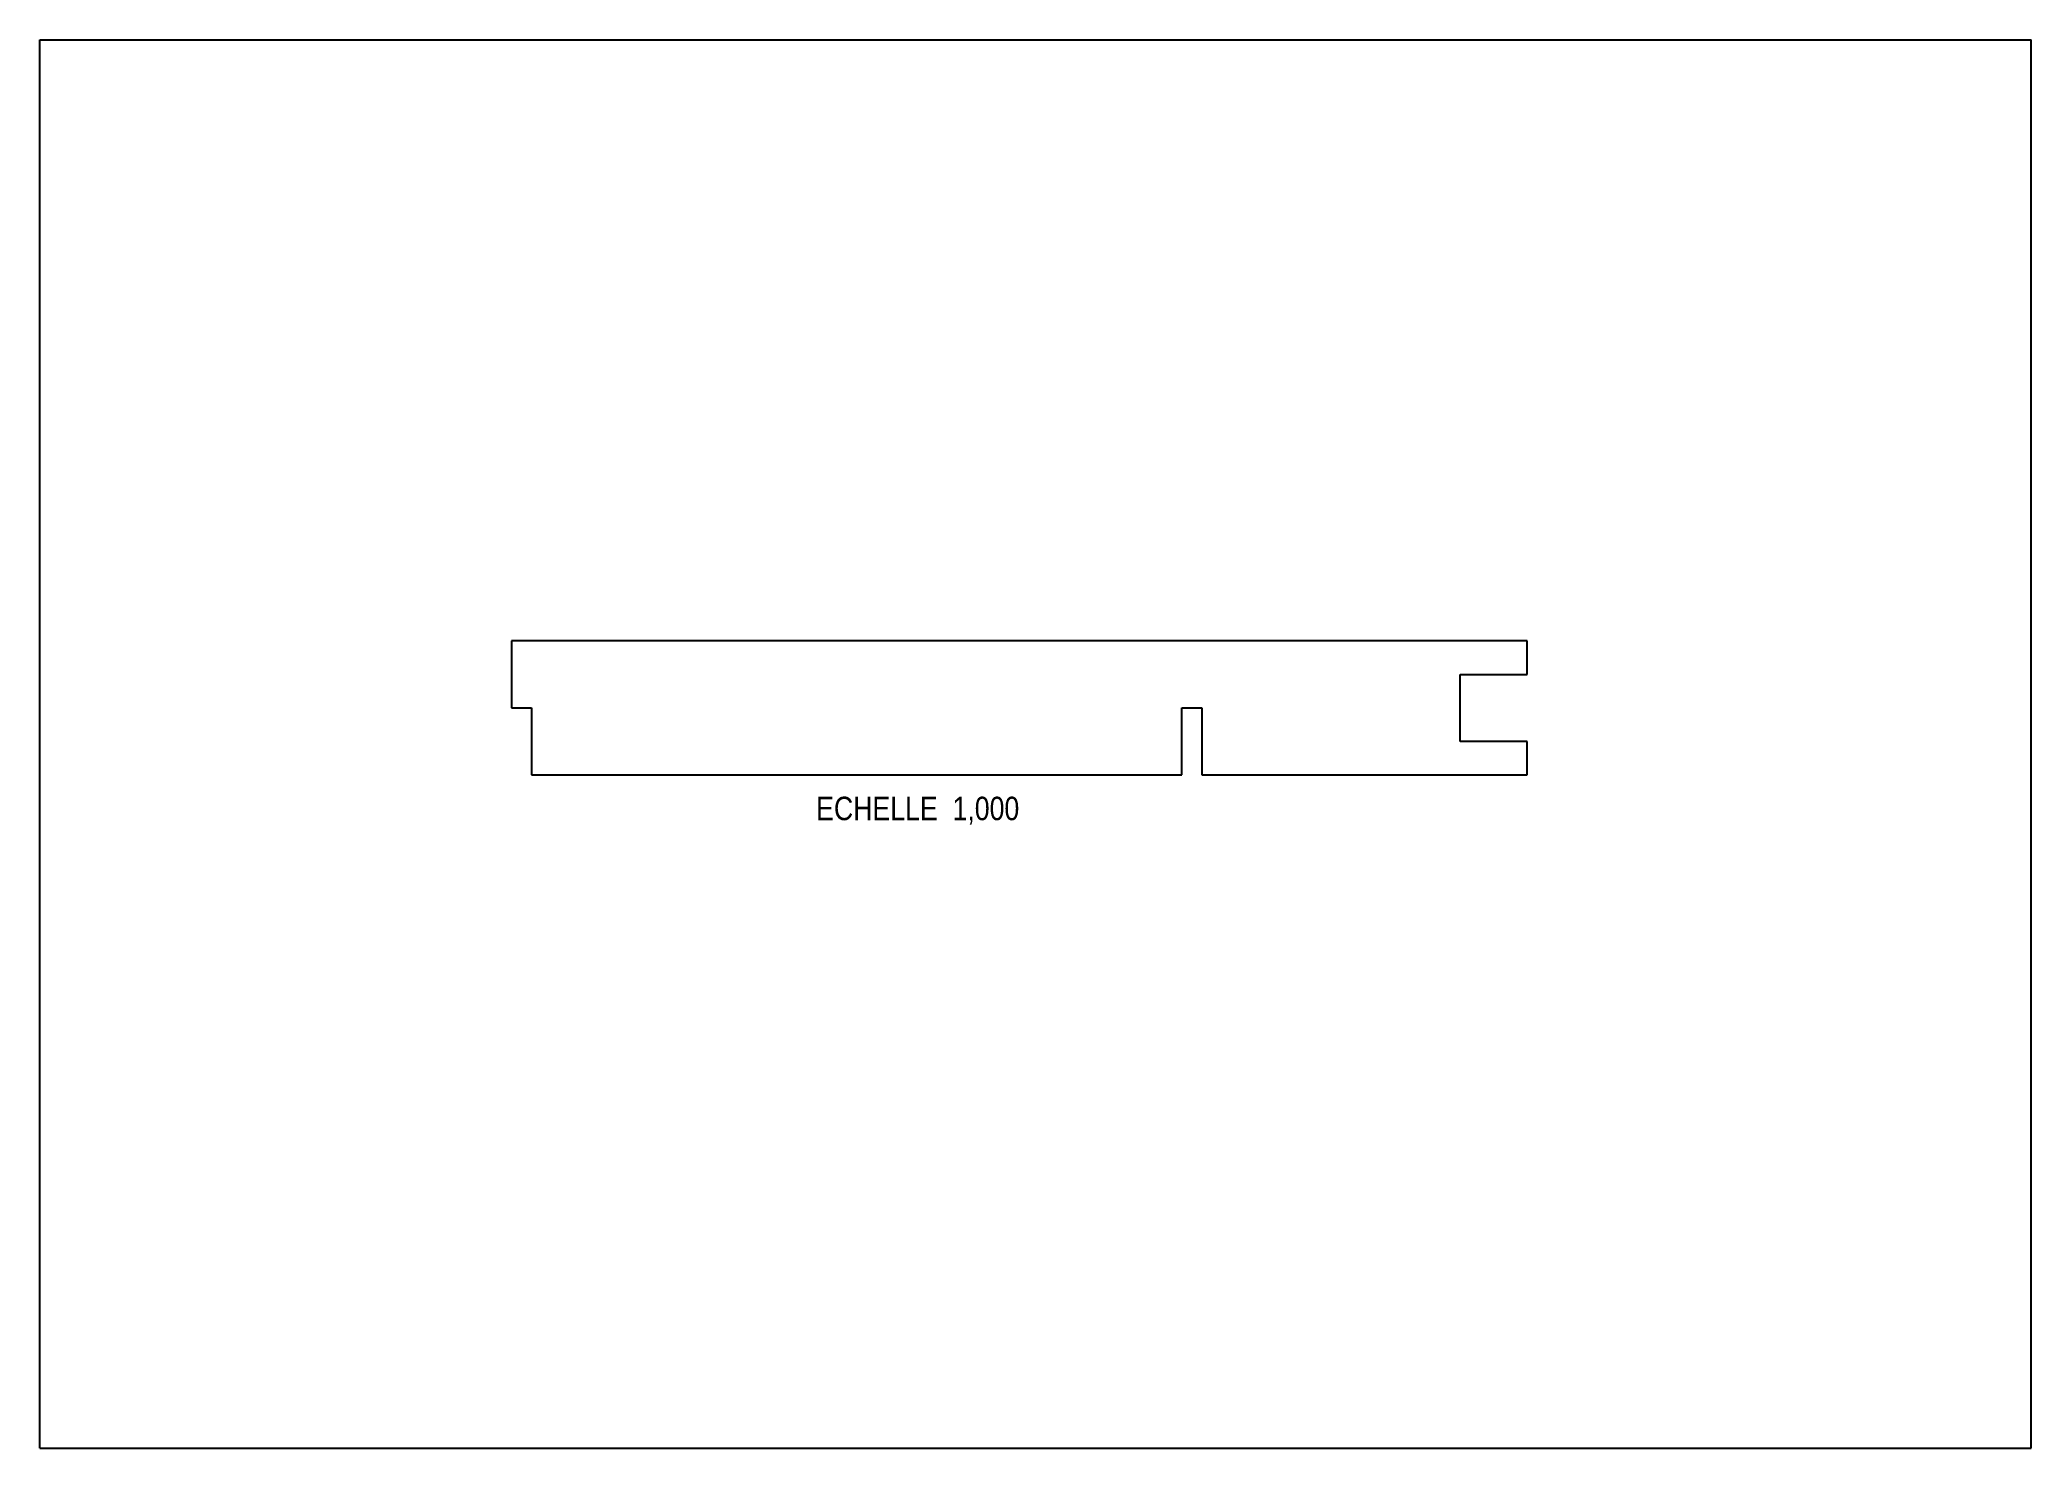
# Model space of a CAD drawing. Header units: millimetres. Extents: x 0 to 297, y 0 to 210.
import ezdxf

# ---------------------------------------------------------------- set-up
doc = ezdxf.new("R2010")
doc.units = ezdxf.units.MM
doc.header["$LTSCALE"] = 16.335
doc.layers.get('0').update_dxf_attribs({"linetype": 'CONTINUOUS'})
doc.styles.get("Standard").update_dxf_attribs({"font": 'txt', "width": 0.85})

msp = doc.modelspace()

# ---------------------------------------------------------------- linework, layer by layer
at = {"color": 7, "linetype": 'CONTINUOUS'}
for p, q in [((0, 0), (0, 210)), ((0, 210), (297, 210)), ((297, 0), (297, 210)), ((70.33, 120.38), (70.33, 110.38)), ((221.83, 120.38), (70.33, 120.38)), ((221.83, 115.38), (221.83, 120.38)), ((211.83, 115.38), (221.83, 115.38)), ((211.83, 105.38), (211.83, 115.38)), ((70.33, 110.38), (73.33, 110.38)), ((73.33, 110.38), (73.33, 100.38)), ((170.33, 110.38), (173.33, 110.38)), ((170.33, 100.38), (170.33, 110.38)), ((173.33, 110.38), (173.33, 100.38)), ((221.83, 105.38), (211.83, 105.38)), ((221.83, 100.38), (221.83, 105.38)), ((73.33, 100.38), (170.33, 100.38)), ((173.33, 100.38), (221.83, 100.38)), ((0, 0), (297, 0))]:
    msp.add_line(p, q, dxfattribs=at)

# ---------------------------------------------------------------- texts
at = {"color": 2, "linetype": 'CONTINUOUS', "insert": (146.08, 97.14), "char_height": 3.5, "width": 41.65, "attachment_point": 3, "line_spacing_factor": 0.9}
msp.add_mtext('ECHELLE  1,000', dxfattribs=at)

doc.saveas('drawing.dxf')
